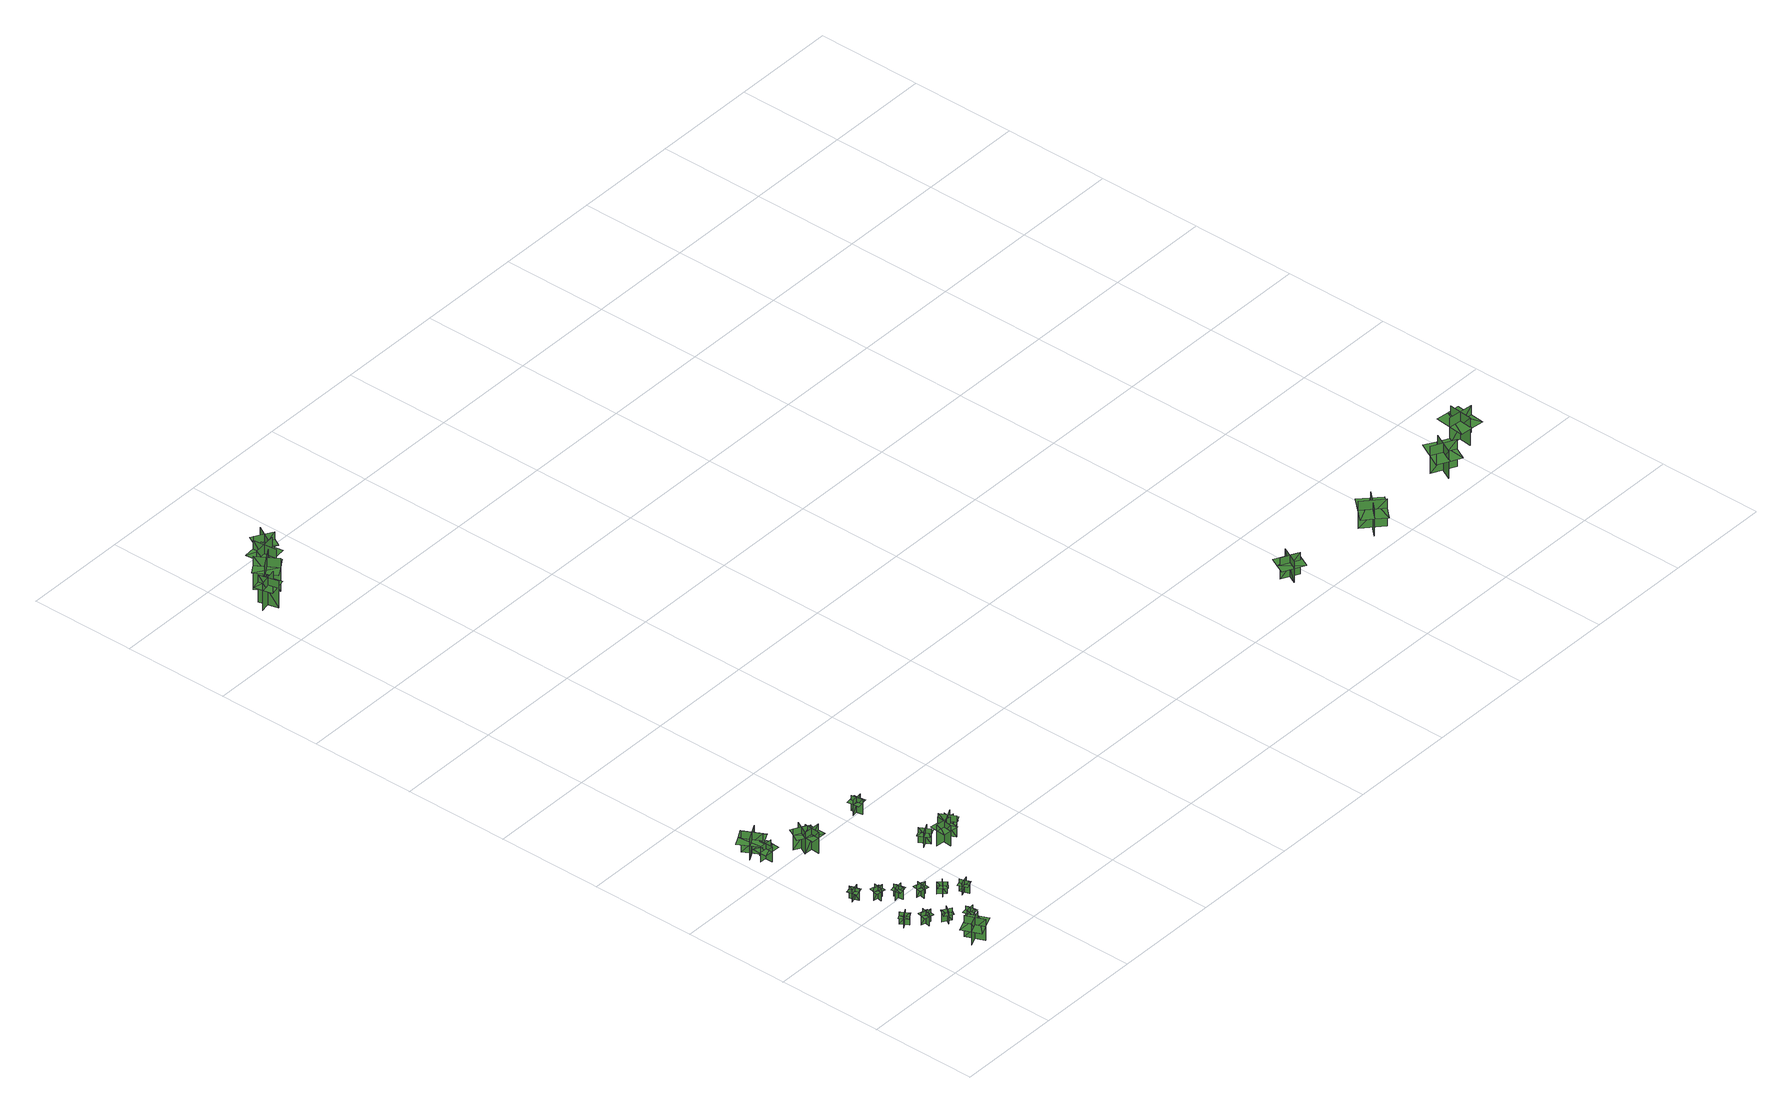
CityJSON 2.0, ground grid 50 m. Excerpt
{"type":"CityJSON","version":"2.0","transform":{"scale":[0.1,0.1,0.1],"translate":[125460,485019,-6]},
"CityObjects":{
"tree1":{"type":"SolitaryVegetationObject","geometry":[{"type":"MultiSurface","lod":"1","boundaries":[[[0,1,2]],[[0,2,3]],[[4,5,6]],[[4,6,7]],[[8,9,10]],[[8,10,11]],[[8,11,12]],[[8,12,13]]]}]},
"tree2":{"type":"SolitaryVegetationObject","geometry":[{"type":"MultiSurface","lod":"1","boundaries":[[[14,15,16]],[[14,16,17]],[[18,19,20]],[[18,20,21]],[[22,23,24]],[[22,24,25]],[[22,25,26]],[[22,26,27]]]}]},
"tree3":{"type":"SolitaryVegetationObject","geometry":[{"type":"MultiSurface","lod":"1","boundaries":[[[28,29,30]],[[28,30,31]],[[32,33,34]],[[32,34,35]],[[36,37,38]],[[36,38,39]],[[36,39,40]],[[36,40,41]]]}]},
"tree4":{"type":"SolitaryVegetationObject","geometry":[{"type":"MultiSurface","lod":"1","boundaries":[[[42,43,44]],[[42,44,45]],[[46,47,48]],[[46,48,49]],[[50,51,52]],[[50,52,53]],[[50,53,54]],[[50,54,55]]]}]},
"tree5":{"type":"SolitaryVegetationObject","geometry":[{"type":"MultiSurface","lod":"1","boundaries":[[[56,57,58]],[[56,58,59]],[[60,61,62]],[[60,62,63]],[[64,65,66]],[[64,66,67]],[[64,67,68]],[[64,68,69]]]}]},
"tree6":{"type":"SolitaryVegetationObject","geometry":[{"type":"MultiSurface","lod":"1","boundaries":[[[70,71,72]],[[70,72,73]],[[74,75,76]],[[74,76,77]],[[78,79,80]],[[78,80,81]],[[78,81,82]],[[78,82,83]]]}]},
"tree7":{"type":"SolitaryVegetationObject","geometry":[{"type":"MultiSurface","lod":"1","boundaries":[[[84,85,86]],[[84,86,87]],[[88,89,90]],[[88,90,91]],[[92,93,94]],[[92,94,95]],[[92,95,96]],[[92,96,97]]]}]},
"tree8":{"type":"SolitaryVegetationObject","geometry":[{"type":"MultiSurface","lod":"1","boundaries":[[[98,99,100]],[[98,100,101]],[[102,103,104]],[[102,104,105]],[[106,107,108]],[[106,108,109]],[[106,109,110]],[[106,110,111]]]}]},
"tree9":{"type":"SolitaryVegetationObject","geometry":[{"type":"MultiSurface","lod":"1","boundaries":[[[112,113,114]],[[112,114,115]],[[116,117,118]],[[116,118,119]],[[120,121,122]],[[120,122,123]],[[120,123,124]],[[120,124,125]]]}]},
"tree10":{"type":"SolitaryVegetationObject","geometry":[{"type":"MultiSurface","lod":"1","boundaries":[[[126,127,128]],[[126,128,129]],[[130,131,132]],[[130,132,133]],[[134,135,136]],[[134,136,137]],[[134,137,138]],[[134,138,139]]]}]},
"tree11":{"type":"SolitaryVegetationObject","geometry":[{"type":"MultiSurface","lod":"1","boundaries":[[[140,141,142]],[[140,142,143]],[[144,145,146]],[[144,146,147]],[[148,149,150]],[[148,150,151]],[[148,151,152]],[[148,152,153]]]}]},
"tree12":{"type":"SolitaryVegetationObject","geometry":[{"type":"MultiSurface","lod":"1","boundaries":[[[154,155,156]],[[154,156,157]],[[158,159,160]],[[158,160,161]],[[162,163,164]],[[162,164,165]],[[162,165,166]],[[162,166,167]]]}]},
"tree13":{"type":"SolitaryVegetationObject","geometry":[{"type":"MultiSurface","lod":"1","boundaries":[[[168,169,170]],[[168,170,171]],[[172,173,174]],[[172,174,175]],[[176,177,178]],[[176,178,179]],[[176,179,180]],[[176,180,181]]]}]},
"tree14":{"type":"SolitaryVegetationObject","geometry":[{"type":"MultiSurface","lod":"1","boundaries":[[[182,183,184]],[[182,184,185]],[[186,187,188]],[[186,188,189]],[[190,191,192]],[[190,192,193]],[[190,193,194]],[[190,194,195]]]}]},
"tree15":{"type":"SolitaryVegetationObject","geometry":[{"type":"MultiSurface","lod":"1","boundaries":[[[196,197,198]],[[196,198,199]],[[200,201,202]],[[200,202,203]],[[204,205,206]],[[204,206,207]],[[204,207,208]],[[204,208,209]]]}]},
"tree16":{"type":"SolitaryVegetationObject","geometry":[{"type":"MultiSurface","lod":"1","boundaries":[[[210,211,212]],[[210,212,213]],[[214,215,216]],[[214,216,217]],[[218,219,220]],[[218,220,221]],[[218,221,222]],[[218,222,223]]]}]},
"tree17":{"type":"SolitaryVegetationObject","geometry":[{"type":"MultiSurface","lod":"1","boundaries":[[[224,225,226]],[[224,226,227]],[[228,229,230]],[[228,230,231]],[[232,233,234]],[[232,234,235]],[[232,235,236]],[[232,236,237]]]}]},
"tree18":{"type":"SolitaryVegetationObject","geometry":[{"type":"MultiSurface","lod":"1","boundaries":[[[238,239,240]],[[238,240,241]],[[242,243,244]],[[242,244,245]],[[246,247,248]],[[246,248,249]],[[246,249,250]],[[246,250,251]]]}]},
"tree19":{"type":"SolitaryVegetationObject","geometry":[{"type":"MultiSurface","lod":"1","boundaries":[[[252,253,254]],[[252,254,255]],[[256,257,258]],[[256,258,259]],[[260,261,262]],[[260,262,263]],[[260,263,264]],[[260,264,265]]]}]},
"tree20":{"type":"SolitaryVegetationObject","geometry":[{"type":"MultiSurface","lod":"1","boundaries":[[[266,267,268]],[[266,268,269]],[[270,271,272]],[[270,272,273]],[[274,275,276]],[[274,276,277]],[[274,277,278]],[[274,278,279]]]}]},
"tree21":{"type":"SolitaryVegetationObject","geometry":[{"type":"MultiSurface","lod":"1","boundaries":[[[280,281,282]],[[280,282,283]],[[284,285,286]],[[284,286,287]],[[288,289,290]],[[288,290,291]],[[288,291,292]],[[288,292,293]]]}]},
"tree22":{"type":"SolitaryVegetationObject","geometry":[{"type":"MultiSurface","lod":"1","boundaries":[[[294,295,296]],[[294,296,297]],[[298,299,300]],[[298,300,301]],[[302,303,304]],[[302,304,305]],[[302,305,306]],[[302,306,307]]]}]},
"tree23":{"type":"SolitaryVegetationObject","geometry":[{"type":"MultiSurface","lod":"1","boundaries":[[[308,309,310]],[[308,310,311]],[[312,313,314]],[[312,314,315]],[[316,317,318]],[[316,318,319]],[[316,319,320]],[[316,320,321]]]}]},
"tree24":{"type":"SolitaryVegetationObject","geometry":[{"type":"MultiSurface","lod":"1","boundaries":[[[322,323,324]],[[322,324,325]],[[326,327,328]],[[326,328,329]],[[330,331,332]],[[330,332,333]],[[330,333,334]],[[330,334,335]]]}]},
"tree25":{"type":"SolitaryVegetationObject","geometry":[{"type":"MultiSurface","lod":"1","boundaries":[[[336,337,338]],[[336,338,339]],[[340,341,342]],[[340,342,343]],[[344,345,346]],[[344,346,347]],[[344,347,348]],[[344,348,349]]]}]},
"tree26":{"type":"SolitaryVegetationObject","geometry":[{"type":"MultiSurface","lod":"1","boundaries":[[[350,351,352]],[[350,352,353]],[[354,355,356]],[[354,356,357]],[[358,359,360]],[[358,360,361]],[[358,361,362]],[[358,362,363]]]}]},
"tree27":{"type":"SolitaryVegetationObject","geometry":[{"type":"MultiSurface","lod":"1","boundaries":[[[364,365,366]],[[364,366,367]],[[368,369,370]],[[368,370,371]],[[372,373,374]],[[372,374,375]],[[372,375,376]],[[372,376,377]]]}]},
"tree28":{"type":"SolitaryVegetationObject","geometry":[{"type":"MultiSurface","lod":"1","boundaries":[[[378,379,380]],[[378,380,381]],[[382,383,384]],[[382,384,385]],[[386,387,388]],[[386,388,389]],[[386,389,390]],[[386,390,391]]]}]}
},
"vertices":[
[118,367,22],[80,343,22],[80,343,84],[118,367,84],[89,374,22],[112,336,22],[112,336,84],[89,374,84],[89,374,67],[70,362,67],[93,324,67],[112,336,67],[131,347,67],[108,385,67],
[193,113,25],[193,113,133],[230,28,133],[230,28,25],[251,89,25],[251,89,133],[168,53,133],[168,53,25],[264,95,98],[245,138,98],[142,93,98],[161,50,98],[180,7,98],[283,52,98],
[170,315,22],[158,272,22],[158,272,84],[170,315,84],[144,301,22],[187,288,22],[187,288,84],[144,301,84],[144,301,67],[138,279,67],[181,267,67],[187,288,67],[193,310,67],[150,322,67],
[78,616,23],[121,627,23],[121,627,84],[78,616,84],[104,601,23],[93,644,23],[93,644,84],[104,601,84],[104,601,67],[125,606,67],[115,649,67],[93,644,67],[72,639,67],[82,596,67],
[251,225,22],[214,250,22],[214,250,83],[251,225,83],[245,254,22],[220,218,22],[220,218,83],[245,254,83],[245,254,66],[227,267,66],[202,230,66],[220,218,66],[239,205,66],[264,242,66],
[169,573,23],[160,530,23],[160,530,84],[169,573,84],[144,557,23],[187,548,23],[187,548,84],[144,557,84],[144,557,67],[139,535,67],[183,527,67],[187,548,67],[192,570,67],[148,579,67],
[321,176,21],[277,168,21],[277,168,83],[321,176,83],[297,193,21],[305,150,21],[305,150,83],[297,193,83],[297,193,65],[275,189,65],[283,146,65],[305,150,65],[326,153,65],[318,197,65],
[244,496,23],[200,488,23],[200,488,85],[244,496,85],[220,513,23],[227,469,23],[227,469,85],[220,513,85],[220,513,68],[198,509,68],[205,466,68],[227,469,68],[249,473,68],[242,517,68],
[86,1117,14],[86,1117,91],[84,1050,91],[84,1050,14],[116,1083,14],[116,1083,91],[52,1085,91],[52,1085,14],[126,1083,66],[127,1116,66],[47,1119,66],[46,1085,66],[45,1052,66],[125,1049,66],
[36,1129,13],[36,1129,121],[118,1175,121],[118,1175,13],[54,1190,13],[54,1190,121],[98,1111,121],[98,1111,13],[48,1202,86],[7,1179,86],[61,1081,86],[102,1104,86],[143,1126,86],[89,1225,86],
[297,450,23],[288,407,23],[288,407,84],[297,450,84],[272,434,23],[315,425,23],[315,425,84],[272,434,84],[272,434,67],[267,412,67],[311,403,67],[315,425,67],[320,447,67],[276,456,67],
[374,356,22],[345,388,22],[345,388,83],[374,356,83],[376,385,22],[343,355,22],[343,355,83],[376,385,83],[376,385,66],[361,401,66],[328,372,66],[343,355,66],[358,339,66],[391,369,66],
[421,331,20],[436,289,20],[436,289,82],[421,331,82],[408,304,20],[450,319,20],[450,319,82],[408,304,82],[408,304,64],[416,283,64],[457,298,64],[450,319,64],[442,340,64],[401,325,64],
[248,1049,15],[212,980,15],[212,980,123],[248,1049,123],[199,1034,15],[268,999,15],[268,999,123],[199,1034,123],[199,1034,93],[181,999,93],[250,964,93],[268,999,93],[285,1033,93],[216,1068,93],
[254,1016,15],[250,939,15],[250,939,123],[254,1016,123],[216,982,15],[293,978,15],[293,978,123],[216,982,123],[216,982,93],[214,943,93],[291,939,93],[293,978,93],[295,1017,93],[217,1020,93],
[587,621,23],[561,670,23],[561,670,100],[587,621,100],[598,656,23],[549,630,23],[549,630,100],[598,656,100],[598,656,78],[585,680,78],[536,655,78],[549,630,78],[562,606,78],[611,631,78],
[671,590,21],[594,598,21],[594,598,128],[671,590,128],[639,630,21],[630,553,21],[630,553,128],[639,630,128],[639,630,98],[600,634,98],[592,557,98],[630,553,98],[669,549,98],[677,626,98],
[693,575,20],[657,643,20],[657,643,128],[693,575,128],[708,624,20],[640,588,20],[640,588,128],[708,624,128],[708,624,98],[690,658,98],[622,622,98],[640,588,98],[658,554,98],[726,590,98],
[561,1029,12],[569,974,12],[569,974,89],[561,1029,89],[539,1000,12],[593,1007,12],[593,1007,89],[539,1000,89],[539,1000,68],[542,972,68],[597,980,68],[593,1007,68],[590,1035,68],[535,1027,68],
[727,621,20],[673,633,20],[673,633,97],[727,621,97],[707,652,20],[696,598,20],[696,598,97],[707,652,97],[707,652,76],[680,658,76],[668,604,76],[696,598,76],[723,592,76],[734,647,76],
[93,3700,17],[72,3790,17],[72,3790,156],[93,3700,156],[128,3757,17],[38,3737,17],[38,3737,156],[128,3757,156],[128,3757,120],[119,3800,120],[29,3780,120],[38,3737,120],[48,3693,120],[138,3714,120],
[103,3782,16],[198,3843,16],[198,3843,186],[103,3782,186],[184,3765,16],[123,3860,16],[123,3860,186],[184,3765,186],[184,3765,141],[229,3794,141],[169,3889,141],[123,3860,141],[77,3831,141],[138,3736,141],
[226,3825,9],[213,3937,9],[213,3937,179],[226,3825,179],[277,3889,9],[165,3877,9],[165,3877,179],[277,3889,179],[277,3889,135],[271,3943,135],[159,3931,135],[165,3877,135],[171,3823,135],[283,3836,135],
[322,3990,16],[276,3910,16],[276,3910,156],[322,3990,156],[257,3972,16],[337,3926,16],[337,3926,156],[257,3972,156],[257,3972,119],[235,3933,119],[315,3887,119],[337,3926,119],[359,3964,119],[279,4010,119],
[2917,639,4],[2917,639,113],[2958,723,113],[2958,723,4],[2897,699,4],[2897,699,113],[2978,659,113],[2978,659,4],[2885,705,77],[2864,663,77],[2965,613,77],[2986,655,77],[3006,697,77],[2906,747,77],
[3366,676,4],[3366,676,143],[3455,595,143],[3455,595,4],[3448,678,4],[3448,678,143],[3370,592,143],[3370,592,4],[3460,691,98],[3415,732,98],[3318,625,98],[3362,585,98],[3407,544,98],[3504,651,98],
[3840,689,4],[3840,689,143],[3947,634,143],[3947,634,4],[3917,713,4],[3917,713,143],[3864,609,143],[3864,609,4],[3926,728,98],[3872,756,98],[3806,628,98],[3860,600,98],[3913,573,98],[3979,701,98],
[4037,750,6],[4037,750,146],[4157,737,146],[4157,737,6],[4102,799,6],[4102,799,146],[4089,684,146],[4089,684,6],[4103,817,100],[4044,824,100],[4028,680,100],[4088,674,100],[4148,667,100],[4163,811,100]
]}
